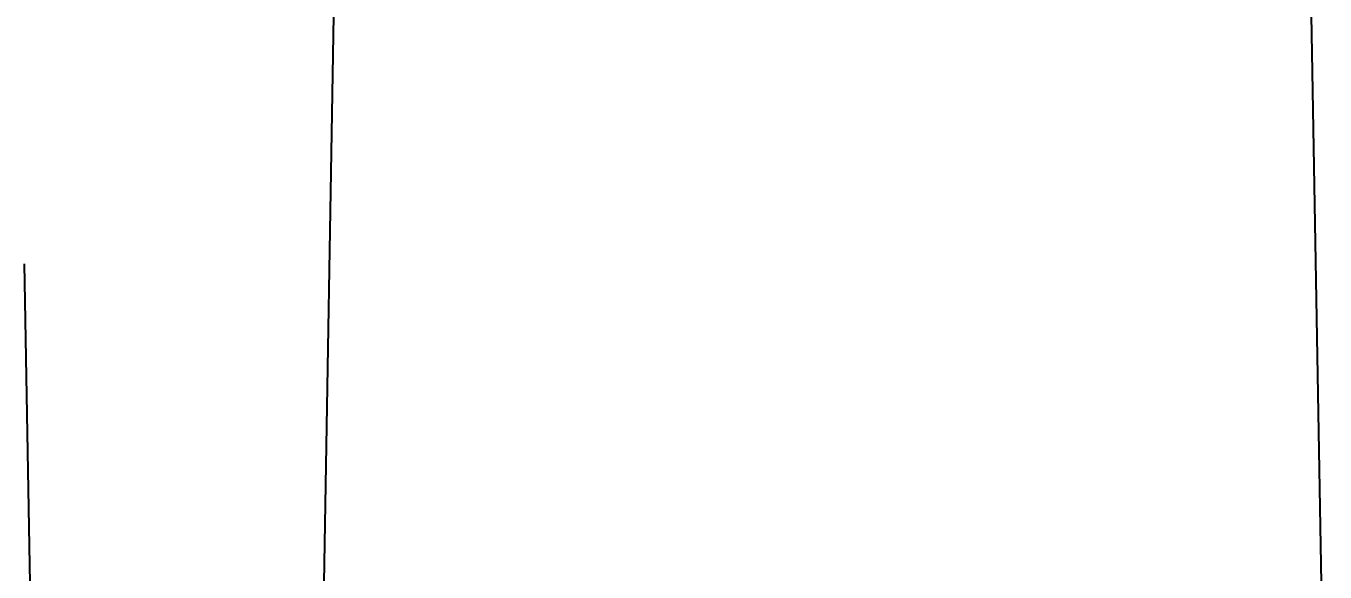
# Model space of a CAD drawing. Extents: x 0 to 395, y 0 to 289.
# Drawn here: x 105.26 to 120.61, y 250.56 to 257.01 of the extents above; entities that cross this region are included whole.
import ezdxf

# ---------------------------------------------------------------- set-up
doc = ezdxf.new("R2010")
doc.units = 0
doc.header["$LTSCALE"] = 10
doc.header["$MEASUREMENT"] = 0
doc.header["$PDMODE"] = 3
doc.header["$PDSIZE"] = -10
doc.layers.get('0').update_dxf_attribs({"linetype": 'CONTINUOUS'})
doc.layers.get('DEFPOINTS').update_dxf_attribs({"linetype": 'CONTINUOUS'})
doc.layers.add('1', color=7, linetype='CONTINUOUS')
doc.styles.add('Daelim Dimension', font='')
doc.styles.get('Daelim Dimension').set_extended_font_data('나눔고딕')
doc.dimstyles.new('DEFAULT', dxfattribs={"dimscale": 2, "dimtxt": 2, "dimasz": 2, "dimexe": 0, "dimexo": 2, "dimgap": 1, "dimtad": 1, "dimdec": 0, "dimzin": 9, "dimdsep": 46, "dimtxsty": 'Daelim Dimension', "dimcen": 0.5, "dimclrd": 5, "dimclre": 5, "dimclrt": 256, "dimadec": 1, "dimazin": 0, "dimtfac": 1, "dimtdec": 0, "dimtix": 1, "dimtmove": 0, "dimatfit": 3, "dimfxl": 1, "dimtolj": 1, "dimtzin": 1, "dimlwd": 9, "dimlwe": 9, "dimarcsym": 0})

# ---------------------------------------------------------------- blocks, each defined once
blk = doc.blocks.new('*D7')
at = {"color": 5, "linetype": 'ByBlock', "lineweight": 9, "ltscale": 0.5, "transparency": 16777216}
for p, q in [((110.67, 270.43), (71.782, 270.43)), ((71.782, 266.43), (71.782, 213.906)), ((110.67, 209.906), (71.782, 209.906))]:
    blk.add_line(p, q, dxfattribs=at)
at = {"color": 5, "ltscale": 0.5, "transparency": 16777216}
for points in [[(71.116, 266.43), (72.449, 266.43), (71.782, 270.43)], [(71.116, 213.906), (72.449, 213.906), (71.782, 209.906)]]:
    blk.add_solid(points, dxfattribs=at)
at = {"layer": 'DEFPOINTS', "color": 0, "ltscale": 0.5, "transparency": 16777216}
for p in [(114.67, 270.43), (71.782, 209.906), (114.67, 209.906)]:
    blk.add_point(p, dxfattribs=at)
at = {"color": 7, "ltscale": 0.5, "transparency": 16777216, "insert": (66.516, 240.168), "char_height": 6, "attachment_point": 5, "rotation": 90, "style": 'Daelim Dimension'}
blk.add_mtext('\\A1;61', dxfattribs=at)

msp = doc.modelspace()

# ---------------------------------------------------------------- linework, layer by layer
at = {"layer": '1'}
for p, q in [((108.97, 261.355), (108.733, 247.795)), ((120.37, 261.355), (120.606, 247.795)), ((105.36, 247.584), (105.245, 254.203))]:
    msp.add_line(p, q, dxfattribs=at)

# ---------------------------------------------------------------- dimensions: what is measured, and where the dimension line sits
at = {"color": 5, "ltscale": 0.5}
dim = msp.add_linear_dim(base=(71.782, 209.906), p1=(114.67, 270.43), p2=(114.67, 209.906), angle=90, dimstyle='DEFAULT', override={"dimtxt": 3, "dimclrt": 7, "dimfxl": 1.25, "dimarcsym": 1}, dxfattribs=at)
dim.commit()
dim.dimension.update_dxf_attribs({"geometry": '*D7', "text_midpoint": (66.516, 240.168)})

doc.saveas('drawing.dxf')
